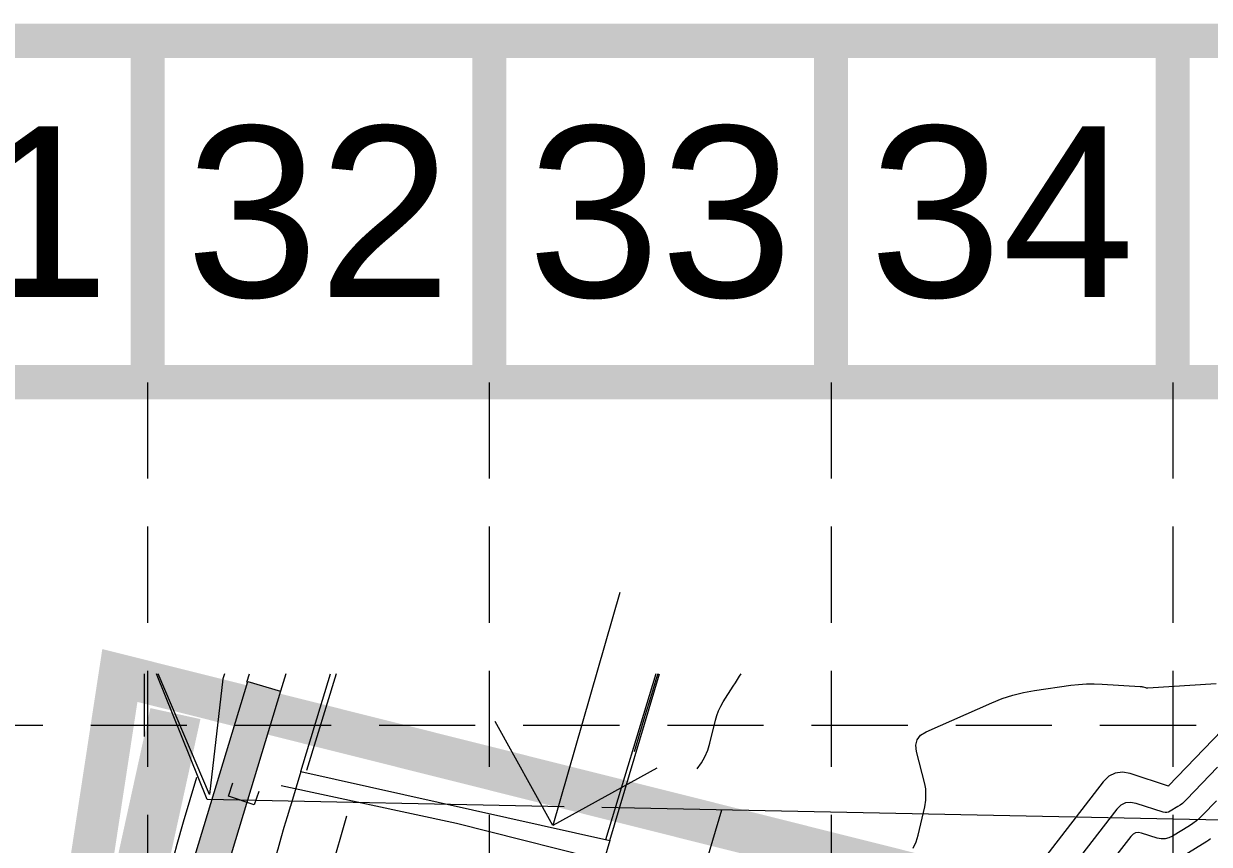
# Model space of a CAD drawing. Header units: feet. Extents: x 46644 to 49208, y 46045 to 47649.
# Drawn here: x 47911.3 to 48050.1, y 47552.8 to 47648.9 of the extents above; entities that cross this region are included whole.
import ezdxf
from ezdxf.enums import TextEntityAlignment as Align

# ---------------------------------------------------------------- set-up
doc = ezdxf.new("R2010")
doc.units = ezdxf.units.FT
doc.header["$MEASUREMENT"] = 0
for name, pattern in [('DGN Style 2', [23.960027, 14.376016, -9.584011]), ('DGN Style 3', [33.544038, 23.960027, -9.584011]), ('HIDDEN', [0.375, 0.25, -0.125]), ('R W Line', [250, 200, -10, 10, -10, 10, -10])]:
    doc.linetypes.add(name, pattern=pattern)
doc.layers.get('0').update_dxf_attribs({"color": 1})
for name, color, linetype in [('BASE', 7, 'Continuous'), ('GRID', 254, 'HIDDEN'), ('SILT FENCE', 200, 'Continuous')]:
    doc.layers.add(name, color=color, linetype=linetype)
for name, color, linetype, lineweight in [('EC', 35, 'Continuous', 0), ('FINLTOPO_EXISTING TOPO - Level 40', 1, 'Continuous', 0), ('Level 13', 1, 'Continuous', 0), ('Level 15', 1, 'Continuous', 0), ('Level 17', 1, 'Continuous', 0), ('Level 4', 1, 'Continuous', 0), ('Level 9', 1, 'Continuous', 0), ('LIMITS OF DISTURBANCE', 1, 'HIDDEN', 0)]:
    doc.layers.add(name, color=color, linetype=linetype, lineweight=lineweight)
doc.styles.get("Standard").update_dxf_attribs({"font": 'ARIAL.TTF'})
doc.linetypes.add('Fence', pattern='A,20,-3,[38,dgnlstyle-lstyle.shx,S=0.024,R=0,X=0,Y=0],-3', length=26)

# ---------------------------------------------------------------- blocks, each defined once
blk = doc.blocks.new('CAP8')
at = {"layer": 'FINLTOPO_EXISTING TOPO - Level 40', "color": 5, "linetype": 'DGN Style 2', "lineweight": 0}
for p, q in [((-1.6, -1.64), (-1.6, 0)), ((-1.6, 0), (1.6, 0)), ((1.6, 0), (1.6, -1.61))]:
    blk.add_line(p, q, dxfattribs=at)

msp = doc.modelspace()

# ---------------------------------------------------------------- hatches: boundary and pattern name
at = {"layer": 'Level 15', "linetype": 'Continuous', "lineweight": 0}
h = msp.add_hatch(dxfattribs=at)
h.set_pattern_fill('CONCRT', style=0)
h.set_pattern_definition([(65.009, (47929.6965, 47394.2002), (-8.5075, -16.5926), [0.49254, -100.1936]), (-37.1792, (47929.90455, 47394.6466), (-42.5375, 33.1852), [0.44947, -95.6504]), (-161.9928, (47930.2627, 47394.375), (-17.015, -8.2963), [0.59257, -26.24447]), (81.6658, (47932.2089, 47392.3733), (-8.5075, -49.7778), [1.02482, -57.66912]), (-47.00862, (47932.3574, 47393.3873), (-76.5675, 82.963), [0.9081, -123.85574]), (-156.09414, (47932.9766, 47392.7231), (-76.5675, -33.1852), [0.82602, -101.53803]), (62.8545, (47927.828, 47396.5887), (0, -8.2963), [1.02484, -17.62166]), (-65.49846, (47928.29575, 47397.5007), (-25.5225, 58.0741), [0.92482, -81.131]), (-174.93384, (47928.6793, 47396.6591), (-8.5075, 0), [0.83634, -93.11318]), (-56.873, (47932.4458, 47395.93156), (-42.5375, 66.3704), [0.1281, -108.84326]), (66.2754, (47934.435, 47397.4767), (-17.015, -41.4815), [0.17493, -63.26007]), (66.2754, (47931.6644, 47390.4969), (-17.015, -41.4815), [0.17493, -63.26007]), (66.2754, (47930.0482, 47392.5571), (-17.015, -41.4815), [0.17493, -63.26007]), (-83.49977, (47934.2707, 47392.111), (0, -8.2963), [0.1608, -74.98902]), (66.2754, (47930.2258, 47397.0682), (-17.015, -41.4815), [0.17493, -63.26007]), (66.2754, (47927.3486, 47393.2853), (-17.015, -41.4815), [0.17493, -63.26007]), (65.009, (47927.3842, 47391.4204), (-8.5075, -16.5926), [0.49254, -100.1936]), (-37.1792, (47927.59225, 47391.8668), (-42.5375, 33.1852), [0.44947, -95.6504]), (-161.9928, (47927.9504, 47391.5952), (-17.015, -8.2963), [0.59257, -26.24447]), (65.009, (47934.3107, 47395.46976), (-8.5075, -16.5926), [0.49254, -100.1936]), (-37.1792, (47934.51875, 47395.9162), (-42.5375, 33.1852), [0.44947, -95.6504]), (-161.9928, (47934.8769, 47395.6446), (-17.015, -8.2963), [0.59257, -26.24447]), (-56.873, (47927.0465, 47398.7527), (-42.5375, 66.3704), [0.1281, -108.84326]), (-56.873, (47935.48297, 47398.7932), (-42.5375, 66.3704), [0.1281, -108.84326])])
edge = h.paths.add_edge_path()
edge.add_arc((48696.03, 47318.74), 789.5, 171.58064, 178.71823)
edge.add_arc((47802.75, 47338.73), 104, 352.5166, 358.7182, ccw=False)
edge.add_arc((47978.49, 47314.11), 73.46, 171.3269, 179.0647)
edge.add_line((47905.04, 47315.31), (47901.04, 47315.29))
edge.add_arc((47978.49, 47314.11), 77.46, 171.3884, 179.1262, ccw=False)
edge.add_arc((47802.75, 47338.73), 100, 352.5166, 358.7182)
edge.add_arc((48696.03, 47318.74), 793.5, 171.2548, 178.71823, ccw=False)
edge.add_line((47911.75, 47439.39), (47909.7, 47442.33))
edge.add_arc((48721.56, 47311), 822.42, 170.12245, 170.81109, ccw=False)
edge.add_line((47911.34, 47452.08), (47913.31, 47449.09))
edge.add_arc((48696.03, 47318.74), 793.5, 167.29463, 170.54514, ccw=False)
edge.add_arc((47833.19, 47513.28), 91, 347.2946, 352.7212)
edge.add_line((47923.45, 47501.75), (47927.53, 47533.64))
edge.add_arc((48035.65, 47519.83), 109, 163.1125, 172.7212, ccw=False)
edge.add_line((47931.35, 47551.5), (47937.53, 47571.86))
edge.add_line((47937.53, 47571.86), (47941.36, 47570.7))
edge.add_line((47941.36, 47570.7), (47935.18, 47550.34))
edge.add_arc((48035.65, 47519.83), 105, 163.1125, 172.7212)
edge.add_line((47931.5, 47533.14), (47927.42, 47501.24))
edge.add_arc((47833.19, 47513.28), 95, 347.2946, 352.7212, ccw=False)
edge.add_arc((48696.03, 47318.74), 789.5, 167.29463, 170.85932)
edge.add_line((47916.55, 47444.16), (47920.64, 47437.96))
edge.add_line((47920.64, 47437.96), (47919.17, 47427.98))
edge.add_line((47919.17, 47427.98), (47915.04, 47434.34))

# ---------------------------------------------------------------- linework, layer by layer
at = {"color": 7, "linetype": 'Continuous', "lineweight": 0}
for p, q in [((47981.09, 47582.26), (47973.25, 47554.99)), ((47973.25, 47554.99), (47966.49, 47567.17)), ((47985.4, 47561.72), (47973.25, 47554.99)), ((47949.09, 47556.09), (47941.24, 47528.82))]:
    msp.add_line(p, q, dxfattribs=at)
at = {"layer": 'BASE', "const_width": 4}
for points in [[(46645.8, 46046.85), (49205.8, 46046.85), (49205.8, 47646.85), (46645.8, 47646.85)], [(46685.72, 46086.84), (49165.91, 46086.77), (49165.86, 47606.87), (46686.22, 47606.92)]]:
    msp.add_lwpolyline(points, close=True, dxfattribs=at)
for points in [[(47925.8, 47606.85), (47925.8, 47646.85)], [(47965.8, 47606.85), (47965.8, 47646.85)], [(48005.8, 47606.85), (48005.8, 47646.85)], [(48045.8, 47606.85), (48045.8, 47646.85)]]:
    msp.add_lwpolyline(points, dxfattribs=at)
at = {"layer": 'EC', "color": 35, "linetype": 'DGN Style 3', "lineweight": 0}
for p, q in [((47925.41, 47572.75), (47925.39, 47567.08)), ((47985.29, 47572.05), (47984.65, 47569.94)), ((47985.51, 47572.75), (47985.29, 47572.05)), ((47994.6, 47571.68), (47994.85, 47572.07)), ((47994.85, 47572.07), (47995.09, 47572.46)), ((47995.09, 47572.46), (47995.28, 47572.75)), ((47993.19, 47569.47), (47994.35, 47571.29)), ((47994.35, 47571.29), (47994.6, 47571.68)), ((48027.07, 47570.25), (48028.34, 47570.57)), ((48028.34, 47570.57), (48029.62, 47570.79)), ((48029.62, 47570.79), (48033.87, 47571.4)), ((48033.87, 47571.4), (48034.78, 47571.51)), ((48034.78, 47571.51), (48035.7, 47571.57)), ((48035.7, 47571.57), (48036.61, 47571.58)), ((48036.61, 47571.58), (48037.53, 47571.55)), ((48037.53, 47571.55), (48041.99, 47571.28)), ((48041.99, 47571.28), (48042.08, 47571.27)), ((48042.08, 47571.27), (48042.17, 47571.26)), ((48042.17, 47571.26), (48042.26, 47571.24)), ((48042.26, 47571.24), (48042.34, 47571.22)), ((48042.34, 47571.22), (48042.62, 47571.14)), ((48042.62, 47571.14), (48042.69, 47571.12)), ((48042.69, 47571.12), (48042.75, 47571.11)), ((48042.75, 47571.11), (48042.81, 47571.11)), ((48042.81, 47571.11), (48042.87, 47571.11)), ((48042.87, 47571.11), (48050.87, 47571.63)), ((47984.65, 47569.94), (47984.02, 47567.84)), ((47992.89, 47568.96), (47993.19, 47569.47)), ((48016.93, 47565.95), (48024.62, 47569.36)), ((48024.62, 47569.36), (48025.84, 47569.85)), ((48025.84, 47569.85), (48027.07, 47570.25)), ((47984.02, 47567.84), (47983.39, 47565.73)), ((47992.26, 47567.31), (47992.43, 47567.88)), ((47992.43, 47567.88), (47992.64, 47568.43)), ((47992.64, 47568.43), (47992.89, 47568.96)), ((47925.39, 47567.08), (47925.38, 47566.66)), ((47925.38, 47566.66), (47925.38, 47566.24)), ((47991.61, 47564.61), (47992.26, 47567.31)), ((47925.38, 47566.24), (47925.38, 47565.82)), ((47925.38, 47565.82), (47925.38, 47565.41)), ((47983.39, 47565.73), (47982.77, 47563.62)), ((48015.73, 47564.4), (48015.89, 47565.03)), ((48015.89, 47565.03), (48016.29, 47565.55)), ((48016.29, 47565.55), (48016.93, 47565.95)), ((48051.55, 47566.13), (48045.32, 47559.62)), ((47991.03, 47563.04), (47991.36, 47563.8)), ((47991.36, 47563.8), (47991.61, 47564.61)), ((48015.82, 47563.64), (48015.73, 47564.4)), ((48016.79, 47559.85), (48015.82, 47563.64)), ((47990.12, 47561.64), (47990.62, 47562.32)), ((47990.62, 47562.32), (47991.03, 47563.04)), ((48038.32, 47560.75), (48037.66, 47560.09)), ((48039.07, 47561.13), (48038.32, 47560.75)), ((48039.91, 47561.24), (48039.07, 47561.13)), ((48040.83, 47561.06), (48039.91, 47561.24)), ((48045.31, 47559.61), (48040.83, 47561.06)), ((48051.05, 47561.82), (48047.41, 47558.02)), ((48016.83, 47559.67), (48016.79, 47559.85)), ((48016.86, 47559.49), (48016.83, 47559.67)), ((48016.88, 47559.3), (48016.86, 47559.49)), ((48037.66, 47560.09), (48029.11, 47549.07)), ((48045.32, 47559.61), (48045.31, 47559.61)), ((48045.31, 47559.61), (48045.31, 47559.61)), ((48045.32, 47559.62), (48045.32, 47559.62)), ((48045.32, 47559.62), (48045.32, 47559.61)), ((48045.32, 47559.61), (48045.32, 47559.61)), ((48045.32, 47559.61), (48045.32, 47559.61)), ((48045.32, 47559.61), (48045.32, 47559.61)), ((48045.32, 47559.61), (48045.32, 47559.61)), ((48045.32, 47559.61), (48045.32, 47559.61)), ((48016.86, 47557.7), (48016.89, 47557.96)), ((48016.88, 47559.11), (48016.88, 47559.3)), ((48016.89, 47558.23), (48016.88, 47559.11)), ((48016.89, 47557.96), (48016.89, 47558.23)), ((48047.41, 47558.02), (48047.18, 47557.79)), ((48016, 47553.86), (48016.77, 47557.17)), ((48016.77, 47557.17), (48016.83, 47557.43)), ((48016.83, 47557.43), (48016.86, 47557.7)), ((48039.26, 47556.89), (48033.22, 47549.1)), ((48039.73, 47557.36), (48039.26, 47556.89)), ((48040.26, 47557.63), (48039.73, 47557.36)), ((48040.86, 47557.7), (48040.26, 47557.63)), ((48041.51, 47557.58), (48040.86, 47557.7)), ((48044.69, 47556.55), (48041.51, 47557.58)), ((48045.51, 47556.65), (48045.31, 47556.55)), ((48046.41, 47557.21), (48045.51, 47556.65)), ((48046.68, 47557.38), (48046.41, 47557.21)), ((48046.94, 47557.58), (48046.68, 47557.38)), ((48047.18, 47557.79), (48046.94, 47557.58)), ((48050.92, 47557.89), (48049.3, 47556.2)), ((48044.9, 47556.5), (48044.69, 47556.55)), ((48045.11, 47556.51), (48044.9, 47556.5)), ((48045.31, 47556.55), (48045.11, 47556.51)), ((48048.17, 47555.23), (48047.75, 47554.95)), ((48048.57, 47555.53), (48048.17, 47555.23)), ((48048.94, 47555.85), (48048.57, 47555.53)), ((48049.3, 47556.2), (48048.94, 47555.85)), ((48015.75, 47553.07), (48016, 47553.86)), ((48041.15, 47553.98), (48040.88, 47553.71)), ((48041.45, 47554.13), (48041.15, 47553.98)), ((48041.79, 47554.18), (48041.45, 47554.13)), ((48042.16, 47554.11), (48041.79, 47554.18)), ((48043.98, 47553.52), (48042.16, 47554.11)), ((48047.75, 47554.95), (48045.77, 47553.73)), ((48015.4, 47552.35), (48015.75, 47553.07)), ((48040.88, 47553.71), (48037.32, 47549.12)), ((48044.45, 47553.42), (48043.98, 47553.52)), ((48044.9, 47553.42), (48044.45, 47553.42)), ((48045.34, 47553.53), (48044.9, 47553.42)), ((48049.8, 47553.13), (48045.3, 47550.36)), ((48045.77, 47553.73), (48045.34, 47553.53)), ((48050.02, 47553.28), (48049.8, 47553.13)), ((48050.23, 47553.43), (48050.02, 47553.28))]:
    msp.add_line(p, q, dxfattribs=at)
at = {"layer": 'GRID', "color": 252, "linetype": 'HIDDEN', "lineweight": 0, "ltscale": 45}
for p, q in [((47925.8, 47606.85), (47925.8, 46206.68)), ((47965.8, 47606.85), (47965.8, 46206.68)), ((48005.8, 47606.85), (48005.8, 46206.68)), ((48045.8, 47606.85), (48045.8, 46206.68)), ((46687.28, 47566.72), (49167.28, 47566.72))]:
    msp.add_line(p, q, dxfattribs=at)
at = {"layer": 'Level 13', "color": 7, "linetype": 'DGN Style 3', "lineweight": 0}
for p, q in [((47943.73, 47561.32), (47947.2, 47572.75)), ((47979.92, 47553.25), (47985.74, 47572.75))]:
    msp.add_line(p, q, dxfattribs=at)
at = {"layer": 'Level 13', "color": 7, "linetype": 'Continuous', "lineweight": 0}
for p, q in [((47943.73, 47561.32), (47942.51, 47557.27)), ((47943.73, 47561.32), (47979.92, 47553.25)), ((47979.92, 47553.25), (47956.4, 47474.34))]:
    msp.add_line(p, q, dxfattribs=at)
at = {"layer": 'Level 13', "color": 7, "linetype": 'DGN Style 3', "lineweight": 0, "flags": 128}
for points in [[(47947.89, 47572.75), (47944.41, 47561.43)], [(47985.28, 47572.75), (47979.41, 47553.33)]]:
    msp.add_lwpolyline(points, dxfattribs=at)
at = {"layer": 'Level 13', "color": 7, "linetype": 'Continuous', "lineweight": 0}
msp.add_arc((48229.58, 47470.16), 300, 163.1193, 171.1474, dxfattribs=at)
at = {"layer": 'Level 15', "color": 7, "linetype": 'Continuous', "lineweight": 0, "flags": 128}
msp.add_lwpolyline([(47915.04, 47434.34, 0.031154), (47906.73, 47336.4, -0.027066), (47905.87, 47325.19, 0.033775), (47905.04, 47315.31), (47901.04, 47315.29, -0.033775), (47901.9, 47325.71, 0.027066), (47902.73, 47336.49, -0.032577), (47911.75, 47439.39), (47909.7, 47442.33, -0.003005), (47911.34, 47452.08), (47913.31, 47449.09, -0.014184), (47921.96, 47493.26, 0.023682), (47923.45, 47501.75), (47927.53, 47533.64, -0.04195), (47931.35, 47551.5), (47937.53, 47571.86), (47941.36, 47570.7), (47935.18, 47550.34, 0.04195), (47931.5, 47533.14), (47927.42, 47501.24, -0.023682), (47925.86, 47492.38, 0.015555), (47916.55, 47444.16), (47920.64, 47437.96), (47919.17, 47427.98)], format="xyb", close=True, dxfattribs=at)
at = {"layer": 'Level 15', "color": 7, "linetype": 'DGN Style 3', "lineweight": 0, "flags": 128}
for points in [[(47937.43, 47571.76), (47937.74, 47572.75)], [(47941.99, 47572.75), (47941.36, 47570.7)]]:
    msp.add_lwpolyline(points, dxfattribs=at)
at = {"layer": 'Level 17', "color": 7, "linetype": 'Fence', "lineweight": 0, "flags": 128}
for points in [[(47934.79, 47572.75), (47934.62, 47572.14), (47933.06, 47558.62), (47927.04, 47572.75)], [(47981.44, 47550.31), (47961.95, 47555.24), (47941.44, 47559.63)]]:
    msp.add_lwpolyline(points, dxfattribs=at)
at = {"layer": 'Level 4', "color": 7, "linetype": 'R W Line', "lineweight": 0}
msp.add_line((47992.98, 47556.79), (47967.42, 47471.06), dxfattribs=at)
msp.add_arc((48229.58, 47470.16), 311.5, 163.1193, 171.1474, dxfattribs=at)
at = {"layer": 'Level 9', "color": 252, "linetype": 'Continuous', "lineweight": 0, "flags": 128}
for points in [[(47974.58, 47557.17), (47932.77, 47558.02), (47926.82, 47572.75)], [(48581.32, 47390.14), (48307.69, 47550.39), (47978.97, 47557.08)]]:
    msp.add_lwpolyline(points, dxfattribs=at)
at = {"layer": 'LIMITS OF DISTURBANCE', "color": 1, "linetype": 'HIDDEN', "lineweight": 0, "ltscale": 100, "const_width": 5}
msp.add_lwpolyline([(48545.9, 46901.99), (48530.75, 46965.75), (48438.15, 47091.41), (48057.34, 47332.04), (48057.38, 47364.09), (47988.18, 47367.05), (47993.62, 47462), (48019.24, 47548.29), (47922.55, 47572.55), (47894.55, 47389.55), (47873.41, 47386.73), (47887.03, 47366.08), (47882.94, 47325.91), (47684.6, 47325.11)], dxfattribs=at)
at = {"layer": 'SILT FENCE', "linetype": 'Continuous', "lineweight": 0, "const_width": 6}
msp.add_lwpolyline([(47929.05, 47568.09), (47914.52, 47501.93), (47907.26, 47460.39)], dxfattribs=at)

# ---------------------------------------------------------------- block references
at = {"layer": 'FINLTOPO_EXISTING TOPO - Level 40', "color": 5, "linetype": 'DGN Style 2', "lineweight": 0, "rotation": 161.4670404195469}
msp.add_blockref('CAP8', (47936.77, 47557.93), dxfattribs=at)

# ---------------------------------------------------------------- texts
at = {"layer": 'BASE'}
for s, p in [('31', (47905.8, 47626.85)), ('32', (47945.8, 47626.85)), ('33', (47985.8, 47626.85)), ('34', (48025.8, 47626.85))]:
    msp.add_text(s, height=20, dxfattribs=at).set_placement(p, align=Align.MIDDLE_CENTER)

doc.saveas('drawing.dxf')
